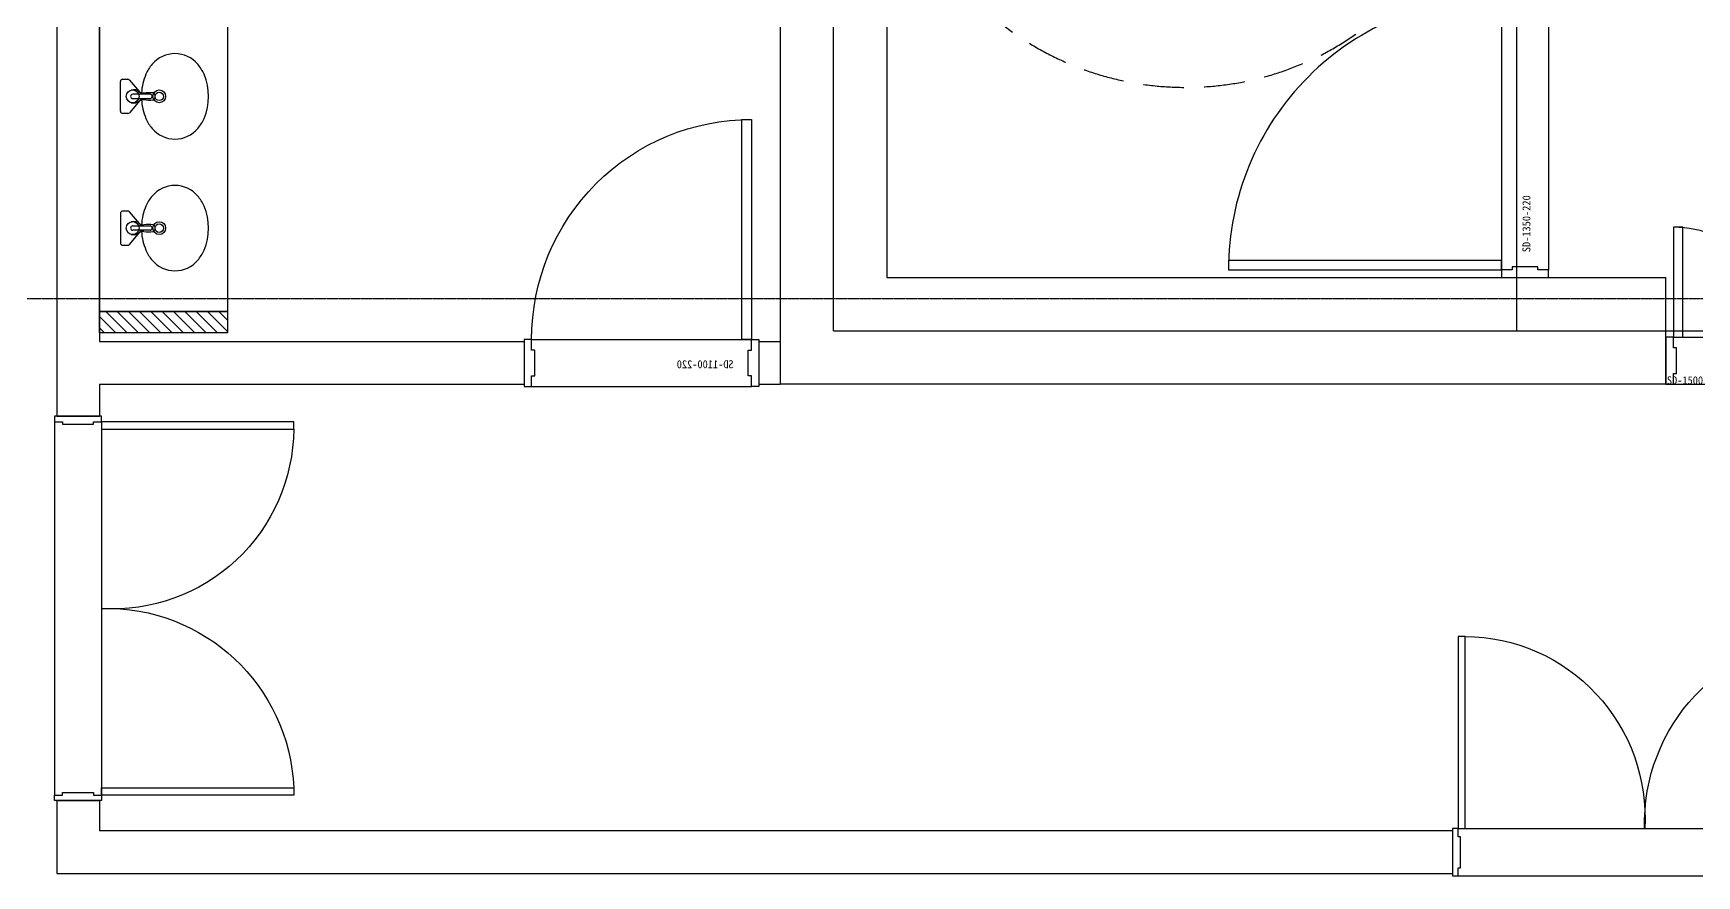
# Model space of a CAD drawing. Header units: millimetres. Extents: x -179076 to 173472, y -18667 to 271134.
# Drawn here: x -149687 to -141893, y 195216 to 199161 of the extents above; entities that cross this region are included whole.
import ezdxf
from ezdxf.enums import TextEntityAlignment as Align

# ---------------------------------------------------------------- set-up
doc = ezdxf.new("R2010")
doc.units = ezdxf.units.MM
for name, pattern in [('X-CORE_21F$0$CENTER2', [1.125, 0.75, -0.125, 0.125, -0.125]), ('X-CORE_21F$0$HIDDEN', [9.525, 6.35, -3.175]), ('X-GRID_5~ROOF$0$CENTER2', [1.125, 0.75, -0.125, 0.125, -0.125])]:
    doc.linetypes.add(name, pattern=pattern)
doc.layers.get('0').update_dxf_attribs({"lineweight": 20})
doc.layers.get('Defpoints').update_dxf_attribs({"color": 151, "lineweight": 9})
for name, color, linetype in [('X-CORE_21F$0$A-CEN2', 8, 'X-CORE_21F$0$CENTER2'), ('X-CORE_21F$0$A-CON', 2, 'Continuous'), ('X-CORE_21F$0$A-DOOR', 4, 'Continuous'), ('X-CORE_21F$0$A-DOORF', 9, 'Continuous'), ('X-CORE_21F$0$A-ELE4', 8, 'Continuous'), ('X-CORE_21F$0$A-STR', 4, 'Continuous'), ('X-CORE_21F$0$X-CORE-HOTEL-1F$0$A-DOOR', 4, 'Continuous'), ('X-CORE_21F$0$X-CORE-HOTEL-1F$0$A-DOORF', 9, 'Continuous'), ('X-GRID_5~ROOF$0$A-CEN1', 1, 'X-GRID_5~ROOF$0$CENTER2'), ('X-INT-OFFICE-21F$0$A-DOOR', 4, 'Continuous'), ('X-INT-OFFICE-21F$0$A-DOORF', 9, 'Continuous'), ('X-INT-OFFICE-21F$0$A-ELE4', 8, 'Continuous'), ('X-INT-OFFICE-21F$0$A-WALD', 7, 'Continuous'), ('X-INT-OFFICE-21F$0$X-INT-OFFICE-21F$0$A-DOOR', 4, 'Continuous'), ('X-INT-OFFICE-21F$0$X-INT-OFFICE-21F$0$A-WALD', 7, 'Continuous'), ('X-INT-OFFICE-21F$0$X-INT-OFFICE-22~35F$0$A-TOIL', 6, 'Continuous'), ('X-INT-OFFICE-21F$0$X-INT-OFFICE-22~35F$0$X-INT-OFFICE-6~19F$0$X-INT-OFFICE-22~35F$0$A-DOOR', 4, 'Continuous'), ('X-INT-OFFICE-21F$0$X-INT-OFFICE-22~35F$0$X-INT-OFFICE-6~19F$0$X-INT-OFFICE-22~35F$0$A-DOORF', 9, 'Continuous')]:
    doc.layers.add(name, color=color, linetype=linetype)
doc.styles.add('X-CORE_21F$0$X-CORE-HOTEL-1F$0$X-PLAN$0$Standard', font='')
doc.styles.add('X-CORE_21F$0$X-PLAN$0$Standard', font='')
doc.styles.add('X-INT-OFFICE-21F$0$X-INT-OFFICE-22~35F$0$X-INT-OFFICE-6~19F$0$X-INT-OFFICE-22~35F$0$X-PLAN$0$Standard', font='')
doc.styles.get('X-CORE_21F$0$X-CORE-HOTEL-1F$0$X-PLAN$0$Standard').set_extended_font_data('DotumChe')
doc.styles.get('X-CORE_21F$0$X-PLAN$0$Standard').set_extended_font_data('DotumChe')
doc.styles.get('X-INT-OFFICE-21F$0$X-INT-OFFICE-22~35F$0$X-INT-OFFICE-6~19F$0$X-INT-OFFICE-22~35F$0$X-PLAN$0$Standard').set_extended_font_data('DotumChe')

# ---------------------------------------------------------------- blocks, each defined once
blk = doc.blocks.new('X-INT-OFFICE-21F$0$X-INT-OFFICE-21F$0$X-INT-OFFICE-22~35F$0$X-INT-OFFICE-22~35F$0$SD-1000-220')
at = {"layer": 'X-INT-OFFICE-21F$0$A-ELE4'}
for p, q in [((1065, 28), (35, 28)), ((1065, -192), (35, -192))]:
    blk.add_line(p, q, dxfattribs=at)
at = {"layer": 'X-INT-OFFICE-21F$0$X-INT-OFFICE-22~35F$0$X-INT-OFFICE-6~19F$0$X-INT-OFFICE-22~35F$0$A-DOOR'}
for points in [[(35, 28), (80, 28), (80, 1058), (35, 1058)], [(0, -192), (35, -192), (35, -142), (50, -142), (50, -22), (35, -22), (35, 28), (0, 28)], [(1100, -192), (1065, -192), (1065, -142), (1050, -142), (1050, -22), (1065, -22), (1065, 28), (1100, 28)]]:
    blk.add_lwpolyline(points, close=True, dxfattribs=at)
at = {"layer": 'X-INT-OFFICE-21F$0$X-INT-OFFICE-22~35F$0$X-INT-OFFICE-6~19F$0$X-INT-OFFICE-22~35F$0$A-DOORF'}
blk.add_arc((35.2, 28.2), 1029.8, 359.98932, 90.01068, dxfattribs=at)
at = {"layer": 'Defpoints', "linetype": 'Continuous', "style": 'X-INT-OFFICE-21F$0$X-INT-OFFICE-22~35F$0$X-INT-OFFICE-6~19F$0$X-INT-OFFICE-22~35F$0$X-PLAN$0$Standard', "text_generation_flag": 6}
blk.add_text('SD-1100-220', height=37.5, rotation=180, dxfattribs=at).set_placement((251.5, -88.3), align=Align.MIDDLE)
blk = doc.blocks.new('X-INT-OFFICE-21F$0$DOOR_2400')
at = {"layer": 'X-INT-OFFICE-21F$0$A-DOOR'}
for points in [[(41794, 101558), (41794, 101523), (41844, 101523), (41844, 101508), (42038, 101508), (42038, 101523), (42088, 101523), (42088, 101558)], [(42088, 101523), (42088, 101478), (43288, 101478), (43288, 101523)], [(41794, 99158), (41794, 99193), (41844, 99193), (41844, 99208), (42038, 99208), (42038, 99193), (42088, 99193), (42088, 99158)], [(42088, 99193), (42088, 99238), (43288, 99238), (43288, 99193)]]:
    blk.add_lwpolyline(points, close=True, dxfattribs=at)
at = {"layer": 'X-INT-OFFICE-21F$0$A-DOORF'}
for centre, radius, start, end in [((42121, 101526), 1168, 268.3863, 357.6653), ((42157, 99230), 1131, 0.4286, 93.5198)]:
    blk.add_arc(centre, radius, start, end, dxfattribs=at)
at = {"layer": 'X-INT-OFFICE-21F$0$A-ELE4'}
for p, q in [((41794, 99193), (41794, 101523)), ((42088, 99193), (42088, 101523))]:
    blk.add_line(p, q, dxfattribs=at)
blk = doc.blocks.new('X-CORE_21F$0$X-CORE_6~19F$0$A$C4f581239')
at = {"layer": 'X-CORE_21F$0$A-ELE4'}
for p, q in [((35, 220), (1715, 220)), ((35, 0), (1715, 0))]:
    blk.add_line(p, q, dxfattribs=at)
at = {"layer": 'X-CORE_21F$0$X-CORE-HOTEL-1F$0$A-DOOR'}
for points in [[(1715, 220), (1670, 220), (1670.2, 1385), (1715.2, 1385)], [(35, 220), (80, 220), (79.9, 735), (34.9, 735)], [(0, 0), (35, 0), (35, 50), (50, 50), (50, 170), (35, 170), (35, 220), (0, 220)], [(1750, 0), (1715, 0), (1715, 50), (1700, 50), (1700, 170), (1715, 170), (1715, 220), (1750, 220)]]:
    blk.add_lwpolyline(points, close=True, dxfattribs=at)
at = {"layer": 'X-CORE_21F$0$X-CORE-HOTEL-1F$0$A-DOORF'}
for centre, radius, start, end in [((1715, 220), 1165, 89.99001, 180.00036), ((35, 220), 515, 359.99885, 90.00999)]:
    blk.add_arc(centre, radius, start, end, dxfattribs=at)
at = {"layer": 'Defpoints', "linetype": 'Continuous', "style": 'X-CORE_21F$0$X-CORE-HOTEL-1F$0$X-PLAN$0$Standard', "text_generation_flag": 6}
blk.add_text('SD-1500', height=37.5, rotation=179.98967, dxfattribs=at).set_placement((89.5, 18.3), align=Align.MIDDLE)
blk = doc.blocks.new('X-CORE_21F$0$SD-1350-220')
at = {"layer": 'X-CORE_21F$0$A-DOOR'}
for points in [[(35, 25), (80, 25), (80, 1305), (35, 1305)], [(0, -195), (35, -195), (35, -145), (50, -145), (50, -25), (35, -25), (35, 25), (0, 25)], [(1350, -195), (1315, -195), (1315, -145), (1300, -145), (1300, -25), (1315, -25), (1315, 25), (1350, 25)]]:
    blk.add_lwpolyline(points, close=True, dxfattribs=at)
at = {"layer": 'X-CORE_21F$0$A-DOORF'}
blk.add_arc((35, 25), 1280, 359.98932, 90, dxfattribs=at)
at = {"layer": 'X-CORE_21F$0$A-ELE4'}
for p, q in [((1315, 25), (35, 25)), ((1315, -195), (35, -195))]:
    blk.add_line(p, q, dxfattribs=at)
at = {"layer": 'Defpoints', "linetype": 'Continuous', "style": 'X-CORE_21F$0$X-PLAN$0$Standard', "text_generation_flag": 6}
blk.add_text('SD-1350-220', height=37.5, rotation=180, dxfattribs=at).set_placement((251.5, -91.3), align=Align.MIDDLE)

msp = doc.modelspace()

# ---------------------------------------------------------------- hatches: boundary and pattern name
at = {"layer": 'X-INT-OFFICE-21F$0$X-INT-OFFICE-22~35F$0$A-TOIL'}
h = msp.add_hatch(dxfattribs=at)
h.set_pattern_fill('ANSI31', color=256, scale=300, angle=450)
h.set_pattern_definition([(135, (-71065.94, 116658.638), (-26.516504, -26.516504), [])])
h.paths.add_polyline_path([(-148777.3, 197757.5), (-148777.3, 197857.5), (-149377.3, 197857.5), (-149377.3, 197757.5)])

# ---------------------------------------------------------------- linework, layer by layer
at = {"layer": 'X-CORE_21F$0$A-CEN2'}
for p, q in [((-145937.3, 197767.5), (-145937.3, 209667.5)), ((-142737.3, 209667.5), (-142737.3, 197767.5)), ((-145937.3, 197767.5), (-124437.3, 197767.5))]:
    msp.add_line(p, q, dxfattribs=at)
at = {"layer": 'X-CORE_21F$0$A-CON', "ltscale": 10}
for p, q in [((-146187.3, 209917.5), (-146187.3, 197517.5)), ((-145687.3, 205067.5), (-145687.3, 198017.5)), ((-145687.3, 198017.5), (-142037.3, 198017.5)), ((-142037.3, 197517.5), (-146187.3, 197517.5))]:
    msp.add_line(p, q, dxfattribs=at)
at = {"layer": 'X-CORE_21F$0$A-CON'}
msp.add_line((-142037.3, 197517.5), (-142037.3, 198017.5), dxfattribs=at)
at = {"layer": 'X-CORE_21F$0$A-STR', "color": 8, "linetype": 'X-CORE_21F$0$HIDDEN', "ltscale": 30}
msp.add_arc((-144287.3, 200307.5), 1400, 180, 0, dxfattribs=at)
at = {"layer": 'X-GRID_5~ROOF$0$A-CEN1', "ltscale": 10}
msp.add_lwpolyline([(-93987.3, 197917.5), (-163987.3, 197917.5)], dxfattribs=at)
at = {"layer": 'X-INT-OFFICE-21F$0$A-WALD'}
for p, q in [((-149577.3, 210067.5), (-149577.3, 197367.5)), ((-149377.3, 197517.5), (-149377.3, 197367.5)), ((-149577.3, 197367.5), (-149377.3, 197367.5)), ((-149577.3, 195567.5), (-149577.3, 195225.9)), ((-149577.3, 195567.5), (-149377.3, 195567.5)), ((-149377.3, 195567.5), (-149377.3, 195425.9)), ((-143037.3, 195425.9), (-149377.3, 195425.9)), ((-143037.3, 195435.9), (-143037.3, 195235.9)), ((-149577.3, 195225.9), (-143037.3, 195225.9))]:
    msp.add_line(p, q, dxfattribs=at)
at = {"layer": 'X-INT-OFFICE-21F$0$X-INT-OFFICE-21F$0$A-WALD'}
for p, q in [((-149377.3, 203017.5), (-149377.3, 197717.5)), ((-149377.3, 197717.5), (-147387.3, 197717.5)), ((-147387.3, 197717.5), (-147387.3, 197517.5)), ((-146287.3, 197717.5), (-146187.3, 197717.5)), ((-146287.3, 197717.5), (-146287.3, 197517.5)), ((-149377.3, 197517.5), (-147387.3, 197517.5)), ((-146287.3, 197517.5), (-146187.3, 197517.5))]:
    msp.add_line(p, q, dxfattribs=at)
at = {"layer": 'X-INT-OFFICE-21F$0$X-INT-OFFICE-22~35F$0$A-TOIL'}
for p, q in [((-149278.8, 198795.4), (-149278.8, 198935.4)), ((-149268.8, 198945.4), (-149243.5, 198945.4)), ((-149235.8, 198941.8), (-149180, 198875.4)), ((-149180, 198855.4), (-149235.8, 198788.9)), ((-149140, 198875.4), (-149221.4, 198875.4)), ((-149221.4, 198855.4), (-149140, 198855.4)), ((-149170, 198880.4), (-149175.8, 198880.4)), ((-149175.8, 198850.4), (-149170, 198850.4)), ((-149243.5, 198785.4), (-149268.8, 198785.4)), ((-149278.8, 198318.4), (-149278.8, 198178.4)), ((-149243.5, 198328.4), (-149268.8, 198328.4)), ((-149180, 198258.4), (-149235.8, 198324.8)), ((-149235.8, 198171.9), (-149180, 198238.4)), ((-149221.4, 198258.4), (-149140, 198258.4)), ((-149140, 198238.4), (-149221.4, 198238.4)), ((-149175.8, 198263.4), (-149170, 198263.4)), ((-149170, 198233.4), (-149175.8, 198233.4)), ((-149268.8, 198168.4), (-149243.5, 198168.4))]:
    msp.add_line(p, q, dxfattribs=at)
for points in [[(-148777.3, 197857.5), (-149377.3, 197857.5), (-149377.3, 199256.3), (-148777.3, 199256.3)], [(-149377.3, 197857.5), (-148777.3, 197857.5), (-148777.3, 197757.5), (-149377.3, 197757.5)]]:
    msp.add_lwpolyline(points, close=True, dxfattribs=at)
for centre, radius in [((-149221.4, 198865.4), 30.3), ((-149097, 198865.4), 29.9), ((-149097, 198865.4), 19.9), ((-149221.4, 198248.4), 30.3), ((-149097, 198248.4), 29.9), ((-149097, 198248.4), 19.9)]:
    msp.add_circle(centre, radius, dxfattribs=at)
for centre, radius, start, end in [((-148985.1, 198893.2), 190, 139.93033, 156.58777), ((-149023.3, 198925.4), 140, 40.06968, 139.93032), ((-149061.6, 198893.2), 190, 23.41223, 40.06967), ((-149268.8, 198935.4), 10, 90, 180), ((-149243.5, 198935.4), 10, 40.04284, 90), ((-148920.8, 198865.4), 260, 156.58777, 176.58392), ((-149125.8, 198865.4), 260, 336.58776, 23.41224), ((-149221.4, 198865.4), 10, 90, 270), ((-149216.4, 198856.9), 39.8, 42.94143, 107.70956), ((-149216.4, 198873.8), 39.8, 252.29044, 317.05857), ((-149176.2, 198897.7), 17.3, 225.96552, 271.4942), ((-149176.2, 198833), 17.3, 88.5058, 134.03448), ((-148920.8, 198865.4), 260, 183.41608, 203.41223), ((-149145, 198745.6), 137.1, 81.72986, 100.52071), ((-149145, 198985.1), 137.1, 259.47929, 278.27014), ((-149140, 198865.4), 10, 270, 90), ((-149133.3, 198865.4), 17.8, 297.03412, 62.96588), ((-149268.8, 198795.4), 10, 180, 270), ((-149243.5, 198795.4), 10, 270, 319.95716), ((-148985.1, 198837.5), 190, 203.41223, 220.06967), ((-149061.6, 198837.5), 190, 319.93033, 336.58777), ((-149023.3, 198805.4), 140, 220.06967, 319.93033), ((-149023.3, 198308.4), 140, 40.06967, 139.93033), ((-148985.1, 198276.2), 190, 139.93033, 156.58777), ((-149061.6, 198276.2), 190, 23.41223, 40.06967), ((-149268.8, 198318.4), 10, 90, 180), ((-149243.5, 198318.4), 10, 40.04284, 90), ((-148920.8, 198248.4), 260, 156.58777, 176.58392), ((-149125.8, 198248.4), 260, 336.58776, 23.41224), ((-149221.4, 198248.4), 10, 90, 270), ((-149216.4, 198239.9), 39.8, 42.94143, 107.70956), ((-149216.4, 198256.9), 39.8, 252.29044, 317.05857), ((-149176.2, 198280.7), 17.3, 225.96552, 271.4942), ((-149176.2, 198216), 17.3, 88.5058, 134.03448), ((-148920.8, 198248.4), 260, 183.41608, 203.41223), ((-149145, 198128.6), 137.1, 81.72986, 100.52071), ((-149145, 198368.2), 137.1, 259.47929, 278.27014), ((-149140, 198248.4), 10, 270, 90), ((-149133.3, 198248.4), 17.8, 297.03412, 62.96588), ((-149268.8, 198178.4), 10, 180, 270), ((-149243.5, 198178.4), 10, 270, 319.95716), ((-148985.1, 198220.6), 190, 203.41223, 220.06967), ((-149061.6, 198220.6), 190, 319.93033, 336.58777), ((-149023.3, 198188.4), 140, 220.06968, 319.93032)]:
    msp.add_arc(centre, radius, start, end, dxfattribs=at)

# ---------------------------------------------------------------- block references
at = {"rotation": 90}
msp.add_blockref('X-CORE_21F$0$SD-1350-220', (-142782.3, 198017.5), dxfattribs=at)
at = {"xscale": -0.7499999999999954, "yscale": 0.7499999999999954, "zscale": 0.7499999999999954}
for p, rotation in [((-180933.1, 271736), 180), ((-217405.9, 163870.2), 270)]:
    msp.add_blockref('X-INT-OFFICE-21F$0$DOOR_2400', p, dxfattribs=dict(at, rotation=rotation))
at = {"layer": 'X-CORE_21F$0$A-DOOR'}
msp.add_blockref('X-CORE_21F$0$X-CORE_6~19F$0$A$C4f581239', (-142037.3, 197517.5), dxfattribs=at)
at = {"layer": 'X-INT-OFFICE-21F$0$X-INT-OFFICE-21F$0$A-DOOR', "xscale": -1}
msp.add_blockref('X-INT-OFFICE-21F$0$X-INT-OFFICE-21F$0$X-INT-OFFICE-22~35F$0$X-INT-OFFICE-22~35F$0$SD-1000-220', (-146287.3, 197699.5), dxfattribs=at)

doc.saveas('drawing.dxf')
